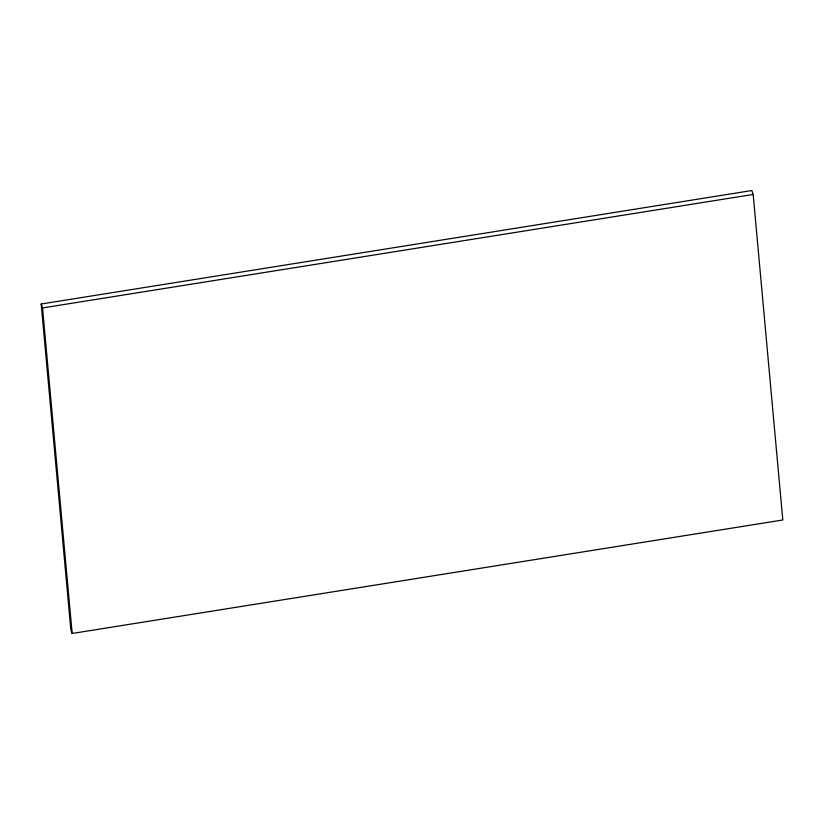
<?xml version="1.0" encoding="UTF-8"?>
<svg xmlns="http://www.w3.org/2000/svg" width="824" height="824" viewBox="0 0 824 824"><rect width="100%" height="100%" fill="white"/><g stroke="black" fill="none" stroke-linecap="round" stroke-linejoin="round"><path stroke-width="1.24" d="M41.2 304.005L751.838 190.529L753.177 194.454L782.8 519.995L72.162 633.471L70.823 629.546L41.2 304.005L42.539 307.939L72.162 633.471M42.539 307.939L753.177 194.454"/></g></svg>
